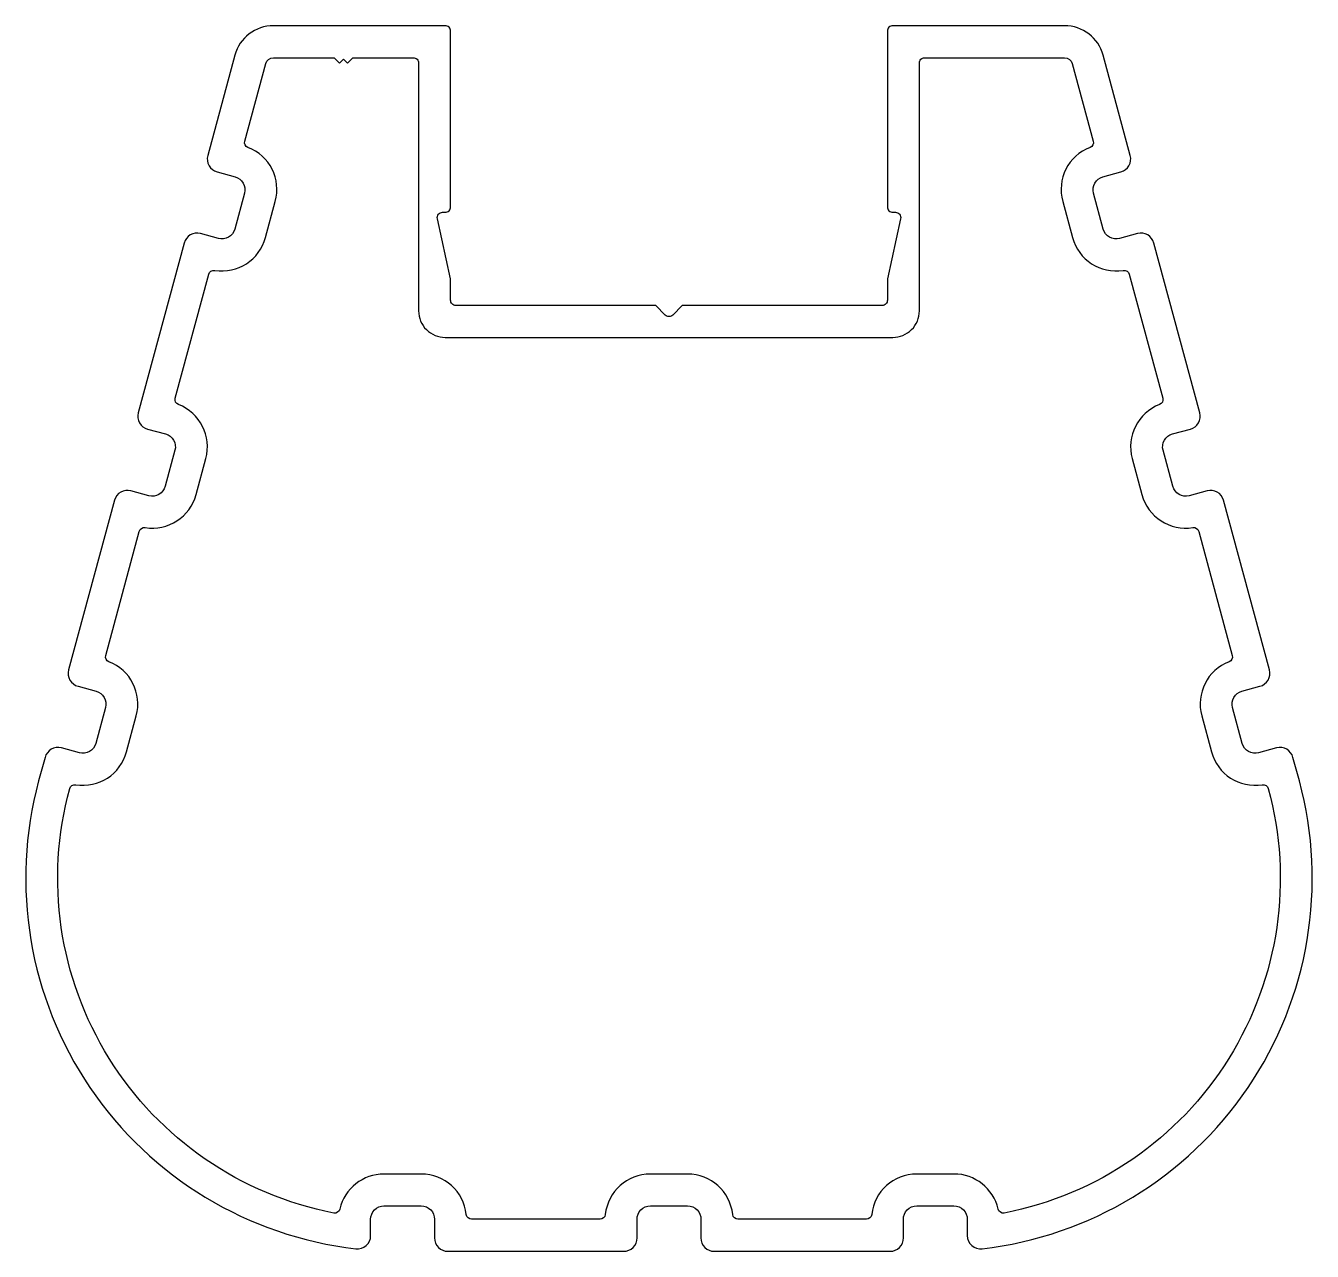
# Model space of a CAD drawing. Extents: x 984.9 to 1033.2, y -37.5 to 8.5.
import ezdxf

# ---------------------------------------------------------------- set-up
doc = ezdxf.new("R2010")
doc.units = 0
doc.header["$LTSCALE"] = 15
doc.layers.get('0').update_dxf_attribs({"linetype": 'CONTINUOUS'})

msp = doc.modelspace()

# ---------------------------------------------------------------- linework, layer by layer
at = {"color": 0}
for points in [[(986.23, -18.603, 0.414214), (985.617, -18.955), (985.378, -19.839, 0.458564), (997.285, -37.4, 0.448332), (997.842, -36.904), (997.842, -36.293, -0.414214), (998.342, -35.793), (999.742, -35.793, -0.414214), (1000.242, -36.293), (1000.242, -36.993, 0.414214), (1000.742, -37.493), (1007.342, -37.493, 0.414214), (1007.842, -36.993), (1007.842, -36.293, -0.414214), (1008.342, -35.793), (1009.742, -35.793, -0.414214), (1010.242, -36.293), (1010.242, -36.993, 0.414214), (1010.742, -37.493), (1017.342, -37.493, 0.414214), (1017.842, -36.993), (1017.842, -36.293, -0.414214), (1018.342, -35.793), (1019.742, -35.793, -0.414214), (1020.242, -36.293), (1020.242, -36.904, 0.448332), (1020.8, -37.4, 0.458564), (1032.707, -19.839), (1032.468, -18.955, 0.414214), (1031.855, -18.603), (1031.179, -18.786, -0.414214), (1030.566, -18.434), (1030.201, -17.082, -0.414214), (1030.553, -16.469), (1031.229, -16.286, 0.414214), (1031.581, -15.673), (1029.858, -9.302, 0.414214), (1029.245, -8.95), (1028.569, -9.133, -0.414214), (1027.956, -8.78), (1027.59, -7.429, -0.414214), (1027.943, -6.816), (1028.618, -6.633, 0.414214), (1028.971, -6.02), (1027.248, 0.351, 0.414214), (1026.635, 0.703), (1025.959, 0.521, -0.414214), (1025.346, 0.873), (1024.98, 2.224, -0.414214), (1025.332, 2.838), (1026.008, 3.02, 0.414214), (1026.36, 3.633), (1025.342, 7.399, 0.338817), (1023.894, 8.507), (1017.442, 8.507, 0.414214), (1017.242, 8.307), (1017.242, 1.707, 0.414214), (1017.442, 1.507), (1017.542, 1.507, -0.479001), (1017.738, 1.264), (1017.242, -0.993), (1017.242, -1.793, -0.414214), (1017.042, -1.993), (1009.542, -1.993), (1009.184, -2.352, -0.414214), (1008.901, -2.352), (1008.542, -1.993), (1001.042, -1.993, -0.414214), (1000.842, -1.793), (1000.842, -0.993), (1000.347, 1.264, -0.479001), (1000.542, 1.507), (1000.642, 1.507, 0.414214), (1000.842, 1.707), (1000.842, 8.307, 0.414214), (1000.642, 8.507), (994.191, 8.507, 0.338817), (992.743, 7.399), (991.725, 3.633, 0.414214), (992.077, 3.02), (992.753, 2.838, -0.414214), (993.105, 2.224), (992.739, 0.873, -0.414214), (992.126, 0.521), (991.45, 0.703, 0.414214), (990.837, 0.351), (989.114, -6.02, 0.414214), (989.467, -6.633), (990.142, -6.816, -0.414214), (990.494, -7.429), (990.129, -8.78, -0.414214), (989.516, -9.133), (988.84, -8.95, 0.414214), (988.227, -9.302), (986.504, -15.673, 0.414214), (986.856, -16.286), (987.532, -16.469, -0.414214), (987.884, -17.082), (987.519, -18.434, -0.414214), (986.906, -18.786)], [(997.167, 7.307), (999.442, 7.307, -0.414214), (999.642, 7.107), (999.642, -2.193, 0.414214), (1000.642, -3.193), (1007.842, -3.193), (1017.442, -3.193, 0.414214), (1018.442, -2.193), (1018.442, 7.107, -0.414214), (1018.642, 7.307), (1023.894, 7.307, -0.338817), (1024.184, 7.085), (1024.97, 4.179, -0.383652), (1024.849, 3.94, 0.383652), (1023.822, 1.911), (1024.187, 0.56, 0.383652), (1026.097, -0.675, -0.383652), (1026.322, -0.82), (1027.58, -5.474, -0.383652), (1027.459, -5.713, 0.383652), (1026.432, -7.742), (1026.798, -9.094, 0.383652), (1028.707, -10.329, -0.383652), (1028.932, -10.474), (1030.19, -15.128, -0.383652), (1030.069, -15.366, 0.383652), (1029.042, -17.395), (1029.408, -18.747, 0.383648), (1031.317, -19.982, -0.383066), (1031.542, -20.127, -0.436184), (1021.631, -36.058, -0.403409), (1021.398, -35.907, 0.348704), (1019.742, -34.593), (1018.342, -34.593, 0.383652), (1016.652, -36.114, -0.383652), (1016.453, -36.293), (1011.632, -36.293, -0.383652), (1011.433, -36.114, 0.383652), (1009.742, -34.593), (1008.342, -34.593, 0.383652), (1006.652, -36.114, -0.383652), (1006.453, -36.293), (1001.632, -36.293, -0.383652), (1001.433, -36.114, 0.383652), (999.742, -34.593), (998.342, -34.593, 0.348704), (996.687, -35.907, -0.403409), (996.454, -36.058, -0.436184), (986.543, -20.127, -0.383066), (986.768, -19.982, 0.383648), (988.677, -18.747), (989.043, -17.395, 0.383652), (988.016, -15.366, -0.383652), (987.895, -15.128), (989.153, -10.474, -0.383652), (989.378, -10.329, 0.383652), (991.287, -9.094), (991.653, -7.742, 0.383652), (990.626, -5.713, -0.383652), (990.505, -5.474), (991.763, -0.82, -0.383652), (991.988, -0.675, 0.383652), (993.898, 0.56), (994.263, 1.911, 0.383652), (993.236, 3.94, -0.383652), (993.115, 4.179), (993.901, 7.085, -0.338817), (994.191, 7.307), (996.467, 7.307), (996.667, 7.107), (996.817, 7.257), (996.967, 7.107)]]:
    msp.add_lwpolyline(points, format="xyb", close=True, dxfattribs=at)

doc.saveas('drawing.dxf')
